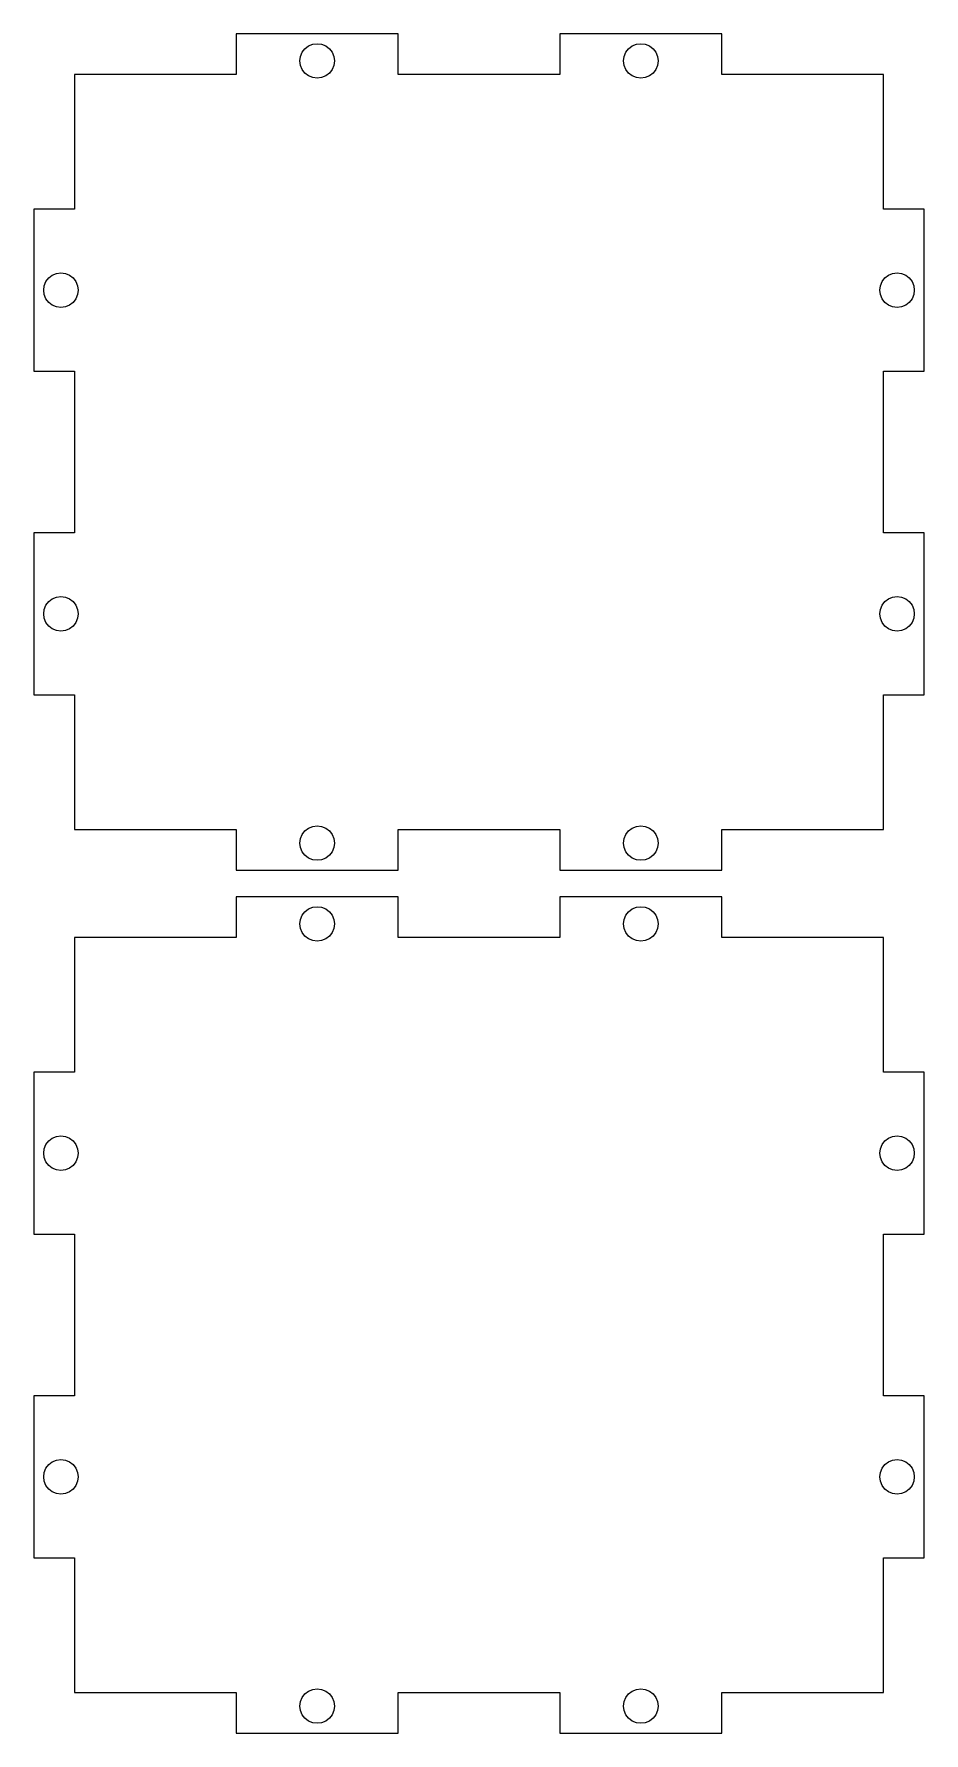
# Model space of a CAD drawing. Header units: metres. Extents: x -50 to 242, y -125 to 39.
# Drawn here: x 54.8 to 137.2, y -118.8 to 38.8 of the extents above; entities that cross this region are included whole.
import ezdxf

# ---------------------------------------------------------------- set-up
doc = ezdxf.new("R2010")
doc.units = ezdxf.units.M

msp = doc.modelspace()

# ---------------------------------------------------------------- linework, layer by layer
for p, q in [((88.5, 38.75), (73.5, 38.75)), ((73.5, 38.75), (73.5, 35.001)), ((80.5859, 37.7965), (81, 37.851)), ((81, 37.851), (81.4141, 37.7965)), ((88.5, 35), (88.5, 38.75)), ((118.5, 38.75), (103.5, 38.75)), ((103.5, 38.75), (103.5, 35)), ((110.586, 37.7965), (111, 37.851)), ((111, 37.851), (111.414, 37.7965)), ((118.5, 35.001), (118.5, 38.75)), ((79.4, 36.251), (79.4545, 36.6651)), ((79.4545, 35.8369), (79.4, 36.251)), ((79.4545, 36.6651), (79.6143, 37.051)), ((79.6143, 37.051), (79.8686, 37.3824)), ((79.8686, 37.3824), (80.2, 37.6366)), ((80.2, 37.6366), (80.5859, 37.7965)), ((81.4141, 37.7965), (81.8, 37.6366)), ((81.8, 37.6366), (82.1314, 37.3824)), ((82.1314, 37.3824), (82.3856, 37.051)), ((82.3856, 37.051), (82.5455, 36.6651)), ((82.5455, 36.6651), (82.6, 36.251)), ((82.6, 36.251), (82.5455, 35.8369)), ((109.4, 36.251), (109.455, 36.6651)), ((109.455, 35.8369), (109.4, 36.251)), ((109.455, 36.6651), (109.614, 37.051)), ((109.614, 37.051), (109.869, 37.3824)), ((109.869, 37.3824), (110.2, 37.6366)), ((110.2, 37.6366), (110.586, 37.7965)), ((111.414, 37.7965), (111.8, 37.6366)), ((111.8, 37.6366), (112.131, 37.3824)), ((112.131, 37.3824), (112.386, 37.051)), ((112.386, 37.051), (112.545, 36.6651)), ((112.545, 36.6651), (112.6, 36.251)), ((112.6, 36.251), (112.545, 35.8369)), ((73.5, 35.001), (58.499, 35.001)), ((58.499, 35.001), (58.499, 22.5)), ((79.6143, 35.451), (79.4545, 35.8369)), ((79.8686, 35.1196), (79.6143, 35.451)), ((80.2, 34.8654), (79.8686, 35.1196)), ((80.5859, 34.7055), (80.2, 34.8654)), ((81, 34.651), (80.5859, 34.7055)), ((81.4141, 34.7055), (81, 34.651)), ((81.8, 34.8654), (81.4141, 34.7055)), ((82.1314, 35.1196), (81.8, 34.8654)), ((82.3856, 35.451), (82.1314, 35.1196)), ((82.5455, 35.8369), (82.3856, 35.451)), ((103.5, 35), (88.5, 35)), ((109.614, 35.451), (109.455, 35.8369)), ((109.869, 35.1196), (109.614, 35.451)), ((110.2, 34.8654), (109.869, 35.1196)), ((110.586, 34.7055), (110.2, 34.8654)), ((111, 34.651), (110.586, 34.7055)), ((111.414, 34.7055), (111, 34.651)), ((111.8, 34.8654), (111.414, 34.7055)), ((112.131, 35.1196), (111.8, 34.8654)), ((112.386, 35.451), (112.131, 35.1196)), ((112.545, 35.8369), (112.386, 35.451)), ((133.501, 35.001), (118.5, 35.001)), ((133.501, 22.5), (133.501, 35.001)), ((58.499, 22.5), (54.75, 22.5)), ((54.75, 22.5), (54.75, 7.5)), ((137.25, 22.5), (133.501, 22.5)), ((137.25, 7.5), (137.25, 22.5)), ((55.7035, 15.4141), (55.8634, 15.8)), ((55.8634, 15.8), (56.1176, 16.1314)), ((56.1176, 16.1314), (56.449, 16.3857)), ((56.449, 16.3857), (56.8349, 16.5455)), ((56.8349, 16.5455), (57.249, 16.6)), ((57.249, 16.6), (57.6631, 16.5455)), ((57.6631, 16.5455), (58.049, 16.3857)), ((58.049, 16.3857), (58.3804, 16.1314)), ((58.3804, 16.1314), (58.6346, 15.8)), ((58.6346, 15.8), (58.7945, 15.4141)), ((133.206, 15.4141), (133.365, 15.8)), ((133.365, 15.8), (133.62, 16.1314)), ((133.62, 16.1314), (133.951, 16.3857)), ((133.951, 16.3857), (134.337, 16.5455)), ((134.337, 16.5455), (134.751, 16.6)), ((134.751, 16.6), (135.165, 16.5455)), ((135.165, 16.5455), (135.551, 16.3857)), ((135.551, 16.3857), (135.882, 16.1314)), ((135.882, 16.1314), (136.137, 15.8)), ((136.137, 15.8), (136.296, 15.4141)), ((55.649, 15), (55.7035, 15.4141)), ((55.7035, 14.5859), (55.649, 15)), ((55.8634, 14.2), (55.7035, 14.5859)), ((56.1176, 13.8686), (55.8634, 14.2)), ((58.6346, 14.2), (58.3804, 13.8686)), ((58.7945, 14.5859), (58.6346, 14.2)), ((58.7945, 15.4141), (58.849, 15)), ((58.849, 15), (58.7945, 14.5859)), ((133.151, 15), (133.206, 15.4141)), ((133.206, 14.5859), (133.151, 15)), ((133.365, 14.2), (133.206, 14.5859)), ((133.62, 13.8686), (133.365, 14.2)), ((136.137, 14.2), (135.882, 13.8686)), ((136.296, 14.5859), (136.137, 14.2)), ((136.296, 15.4141), (136.351, 15)), ((136.351, 15), (136.296, 14.5859)), ((56.449, 13.6144), (56.1176, 13.8686)), ((56.8349, 13.4545), (56.449, 13.6144)), ((57.249, 13.4), (56.8349, 13.4545)), ((57.6631, 13.4545), (57.249, 13.4)), ((58.049, 13.6144), (57.6631, 13.4545)), ((58.3804, 13.8686), (58.049, 13.6144)), ((133.951, 13.6144), (133.62, 13.8686)), ((134.337, 13.4545), (133.951, 13.6144)), ((134.751, 13.4), (134.337, 13.4545)), ((135.165, 13.4545), (134.751, 13.4)), ((135.551, 13.6144), (135.165, 13.4545)), ((135.882, 13.8686), (135.551, 13.6144)), ((54.75, 7.5), (58.499, 7.5)), ((58.499, 7.5), (58.499, -7.5)), ((133.5, -7.5), (133.5, 7.5)), ((133.5, 7.5), (137.25, 7.5)), ((58.499, -7.5), (54.75, -7.5)), ((54.75, -7.5), (54.75, -22.5)), ((137.25, -7.5), (133.5, -7.5)), ((137.25, -22.5), (137.25, -7.5)), ((55.8634, -14.2), (56.1176, -13.8686)), ((56.1176, -13.8686), (56.449, -13.6143)), ((56.449, -13.6143), (56.8349, -13.4545)), ((56.8349, -13.4545), (57.249, -13.4)), ((57.249, -13.4), (57.6631, -13.4545)), ((57.6631, -13.4545), (58.049, -13.6143)), ((58.049, -13.6143), (58.3804, -13.8686)), ((58.3804, -13.8686), (58.6346, -14.2)), ((133.365, -14.2), (133.62, -13.8686)), ((133.62, -13.8686), (133.951, -13.6143)), ((133.951, -13.6143), (134.337, -13.4545)), ((134.337, -13.4545), (134.751, -13.4)), ((134.751, -13.4), (135.165, -13.4545)), ((135.165, -13.4545), (135.551, -13.6143)), ((135.551, -13.6143), (135.882, -13.8686)), ((135.882, -13.8686), (136.137, -14.2)), ((55.649, -15), (55.7035, -14.5859)), ((55.7035, -15.4141), (55.649, -15)), ((55.7035, -14.5859), (55.8634, -14.2)), ((55.8634, -15.8), (55.7035, -15.4141)), ((58.6346, -14.2), (58.7945, -14.5859)), ((58.7945, -15.4141), (58.6346, -15.8)), ((58.7945, -14.5859), (58.849, -15)), ((58.849, -15), (58.7945, -15.4141)), ((133.151, -15), (133.206, -14.5859)), ((133.206, -15.4141), (133.151, -15)), ((133.206, -14.5859), (133.365, -14.2)), ((133.365, -15.8), (133.206, -15.4141)), ((136.137, -14.2), (136.296, -14.5859)), ((136.296, -15.4141), (136.137, -15.8)), ((136.296, -14.5859), (136.351, -15)), ((136.351, -15), (136.296, -15.4141)), ((56.1176, -16.1314), (55.8634, -15.8)), ((56.449, -16.3856), (56.1176, -16.1314)), ((56.8349, -16.5455), (56.449, -16.3856)), ((57.249, -16.6), (56.8349, -16.5455)), ((57.6631, -16.5455), (57.249, -16.6)), ((58.049, -16.3856), (57.6631, -16.5455)), ((58.3804, -16.1314), (58.049, -16.3856)), ((58.6346, -15.8), (58.3804, -16.1314)), ((133.62, -16.1314), (133.365, -15.8)), ((133.951, -16.3856), (133.62, -16.1314)), ((134.337, -16.5455), (133.951, -16.3856)), ((134.751, -16.6), (134.337, -16.5455)), ((135.165, -16.5455), (134.751, -16.6)), ((135.551, -16.3856), (135.165, -16.5455)), ((135.882, -16.1314), (135.551, -16.3856)), ((136.137, -15.8), (135.882, -16.1314)), ((54.75, -22.5), (58.499, -22.5)), ((58.499, -22.5), (58.499, -35.001)), ((133.501, -35.001), (133.501, -22.5)), ((133.501, -22.5), (137.25, -22.5)), ((58.499, -35.001), (73.5, -35.001)), ((73.5, -35.001), (73.5, -38.75)), ((79.4, -36.251), (79.4545, -35.8369)), ((79.4545, -35.8369), (79.6143, -35.451)), ((79.6143, -35.451), (79.8686, -35.1196)), ((79.8686, -35.1196), (80.2, -34.8654)), ((80.2, -34.8654), (80.5859, -34.7055)), ((80.5859, -34.7055), (81, -34.651)), ((81, -34.651), (81.4141, -34.7055)), ((81.4141, -34.7055), (81.8, -34.8654)), ((81.8, -34.8654), (82.1314, -35.1196)), ((82.1314, -35.1196), (82.3856, -35.451)), ((82.3856, -35.451), (82.5455, -35.8369)), ((82.5455, -35.8369), (82.6, -36.251)), ((88.5, -35.001), (103.5, -35.001)), ((88.5, -38.75), (88.5, -35.001)), ((103.5, -35.001), (103.5, -38.75)), ((109.4, -36.251), (109.455, -35.8369)), ((109.455, -35.8369), (109.614, -35.451)), ((109.614, -35.451), (109.869, -35.1196)), ((109.869, -35.1196), (110.2, -34.8654)), ((110.2, -34.8654), (110.586, -34.7055)), ((110.586, -34.7055), (111, -34.651)), ((111, -34.651), (111.414, -34.7055)), ((111.414, -34.7055), (111.8, -34.8654)), ((111.8, -34.8654), (112.131, -35.1196)), ((112.131, -35.1196), (112.386, -35.451)), ((112.386, -35.451), (112.545, -35.8369)), ((112.545, -35.8369), (112.6, -36.251)), ((118.5, -38.75), (118.5, -35.001)), ((118.5, -35.001), (133.501, -35.001)), ((79.4545, -36.6651), (79.4, -36.251)), ((79.6143, -37.051), (79.4545, -36.6651)), ((79.8686, -37.3824), (79.6143, -37.051)), ((80.2, -37.6366), (79.8686, -37.3824)), ((80.5859, -37.7965), (80.2, -37.6366)), ((81, -37.851), (80.5859, -37.7965)), ((81.4141, -37.7965), (81, -37.851)), ((81.8, -37.6366), (81.4141, -37.7965)), ((82.1314, -37.3824), (81.8, -37.6366)), ((82.3856, -37.051), (82.1314, -37.3824)), ((82.5455, -36.6651), (82.3856, -37.051)), ((82.6, -36.251), (82.5455, -36.6651)), ((109.455, -36.6651), (109.4, -36.251)), ((109.614, -37.051), (109.455, -36.6651)), ((109.869, -37.3824), (109.614, -37.051)), ((110.2, -37.6366), (109.869, -37.3824)), ((110.586, -37.7965), (110.2, -37.6366)), ((111, -37.851), (110.586, -37.7965)), ((111.414, -37.7965), (111, -37.851)), ((111.8, -37.6366), (111.414, -37.7965)), ((112.131, -37.3824), (111.8, -37.6366)), ((112.386, -37.051), (112.131, -37.3824)), ((112.545, -36.6651), (112.386, -37.051)), ((112.6, -36.251), (112.545, -36.6651)), ((73.5, -38.75), (88.5, -38.75)), ((103.5, -38.75), (118.5, -38.75)), ((88.5, -41.25), (73.5, -41.25)), ((73.5, -41.25), (73.5, -44.999)), ((79.8686, -42.6176), (80.2, -42.3634)), ((80.2, -42.3634), (80.5859, -42.2035)), ((80.5859, -42.2035), (81, -42.149)), ((81, -42.149), (81.4141, -42.2035)), ((81.4141, -42.2035), (81.8, -42.3634)), ((81.8, -42.3634), (82.1314, -42.6176)), ((88.5, -45), (88.5, -41.25)), ((118.5, -41.25), (103.5, -41.25)), ((103.5, -41.25), (103.5, -45)), ((109.869, -42.6176), (110.2, -42.3634)), ((110.2, -42.3634), (110.586, -42.2035)), ((110.586, -42.2035), (111, -42.149)), ((111, -42.149), (111.414, -42.2035)), ((111.414, -42.2035), (111.8, -42.3634)), ((111.8, -42.3634), (112.131, -42.6176)), ((118.5, -44.999), (118.5, -41.25)), ((79.4, -43.749), (79.4545, -43.3349)), ((79.4545, -44.1631), (79.4, -43.749)), ((79.4545, -43.3349), (79.6143, -42.949)), ((79.6143, -42.949), (79.8686, -42.6176)), ((82.1314, -42.6176), (82.3856, -42.949)), ((82.3856, -42.949), (82.5455, -43.3349)), ((82.5455, -43.3349), (82.6, -43.749)), ((82.6, -43.749), (82.5455, -44.1631)), ((109.4, -43.749), (109.455, -43.3349)), ((109.455, -44.1631), (109.4, -43.749)), ((109.455, -43.3349), (109.614, -42.949)), ((109.614, -42.949), (109.869, -42.6176)), ((112.131, -42.6176), (112.386, -42.949)), ((112.386, -42.949), (112.545, -43.3349)), ((112.545, -43.3349), (112.6, -43.749)), ((112.6, -43.749), (112.545, -44.1631)), ((73.5, -44.999), (58.499, -44.999)), ((58.499, -44.999), (58.499, -57.5)), ((79.6143, -44.549), (79.4545, -44.1631)), ((79.8686, -44.8804), (79.6143, -44.549)), ((80.2, -45.1346), (79.8686, -44.8804)), ((80.5859, -45.2945), (80.2, -45.1346)), ((81, -45.349), (80.5859, -45.2945)), ((81.4141, -45.2945), (81, -45.349)), ((81.8, -45.1346), (81.4141, -45.2945)), ((82.1314, -44.8804), (81.8, -45.1346)), ((82.3856, -44.549), (82.1314, -44.8804)), ((82.5455, -44.1631), (82.3856, -44.549)), ((103.5, -45), (88.5, -45)), ((109.614, -44.549), (109.455, -44.1631)), ((109.869, -44.8804), (109.614, -44.549)), ((110.2, -45.1346), (109.869, -44.8804)), ((110.586, -45.2945), (110.2, -45.1346)), ((111, -45.349), (110.586, -45.2945)), ((111.414, -45.2945), (111, -45.349)), ((111.8, -45.1346), (111.414, -45.2945)), ((112.131, -44.8804), (111.8, -45.1346)), ((112.386, -44.549), (112.131, -44.8804)), ((112.545, -44.1631), (112.386, -44.549)), ((133.501, -44.999), (118.5, -44.999)), ((133.501, -57.5), (133.501, -44.999)), ((58.499, -57.5), (54.75, -57.5)), ((54.75, -57.5), (54.75, -72.5)), ((137.25, -57.5), (133.501, -57.5)), ((137.25, -72.5), (137.25, -57.5)), ((55.7035, -64.5859), (55.8634, -64.2)), ((55.8634, -64.2), (56.1176, -63.8686)), ((56.1176, -63.8686), (56.449, -63.6143)), ((56.449, -63.6143), (56.8349, -63.4545)), ((56.8349, -63.4545), (57.249, -63.4)), ((57.249, -63.4), (57.6631, -63.4545)), ((57.6631, -63.4545), (58.049, -63.6143)), ((58.049, -63.6143), (58.3804, -63.8686)), ((58.3804, -63.8686), (58.6346, -64.2)), ((58.6346, -64.2), (58.7945, -64.5859)), ((133.206, -64.5859), (133.365, -64.2)), ((133.365, -64.2), (133.62, -63.8686)), ((133.62, -63.8686), (133.951, -63.6143)), ((133.951, -63.6143), (134.337, -63.4545)), ((134.337, -63.4545), (134.751, -63.4)), ((134.751, -63.4), (135.165, -63.4545)), ((135.165, -63.4545), (135.551, -63.6143)), ((135.551, -63.6143), (135.882, -63.8686)), ((135.882, -63.8686), (136.137, -64.2)), ((136.137, -64.2), (136.296, -64.5859)), ((55.649, -65), (55.7035, -64.5859)), ((55.7035, -65.4141), (55.649, -65)), ((55.8634, -65.8), (55.7035, -65.4141)), ((56.1176, -66.1314), (55.8634, -65.8)), ((56.449, -66.3856), (56.1176, -66.1314)), ((58.3804, -66.1314), (58.049, -66.3856)), ((58.6346, -65.8), (58.3804, -66.1314)), ((58.7945, -65.4141), (58.6346, -65.8)), ((58.7945, -64.5859), (58.849, -65)), ((58.849, -65), (58.7945, -65.4141)), ((133.151, -65), (133.206, -64.5859)), ((133.206, -65.4141), (133.151, -65)), ((133.365, -65.8), (133.206, -65.4141)), ((133.62, -66.1314), (133.365, -65.8)), ((133.951, -66.3856), (133.62, -66.1314)), ((135.882, -66.1314), (135.551, -66.3856)), ((136.137, -65.8), (135.882, -66.1314)), ((136.296, -65.4141), (136.137, -65.8)), ((136.296, -64.5859), (136.351, -65)), ((136.351, -65), (136.296, -65.4141)), ((56.8349, -66.5455), (56.449, -66.3856)), ((57.249, -66.6), (56.8349, -66.5455)), ((57.6631, -66.5455), (57.249, -66.6)), ((58.049, -66.3856), (57.6631, -66.5455)), ((134.337, -66.5455), (133.951, -66.3856)), ((134.751, -66.6), (134.337, -66.5455)), ((135.165, -66.5455), (134.751, -66.6)), ((135.551, -66.3856), (135.165, -66.5455)), ((54.75, -72.5), (58.499, -72.5)), ((58.499, -72.5), (58.499, -87.5)), ((133.5, -87.5), (133.5, -72.5)), ((133.5, -72.5), (137.25, -72.5)), ((58.499, -87.5), (54.75, -87.5)), ((54.75, -87.5), (54.75, -102.5)), ((137.25, -87.5), (133.5, -87.5)), ((137.25, -102.5), (137.25, -87.5)), ((55.7035, -94.5859), (55.8634, -94.2)), ((55.8634, -94.2), (56.1176, -93.8686)), ((56.1176, -93.8686), (56.449, -93.6143)), ((56.449, -93.6143), (56.8349, -93.4545)), ((56.8349, -93.4545), (57.249, -93.4)), ((57.249, -93.4), (57.6631, -93.4545)), ((57.6631, -93.4545), (58.049, -93.6143)), ((58.049, -93.6143), (58.3804, -93.8686)), ((58.3804, -93.8686), (58.6346, -94.2)), ((58.6346, -94.2), (58.7945, -94.5859)), ((133.206, -94.5859), (133.365, -94.2)), ((133.365, -94.2), (133.62, -93.8686)), ((133.62, -93.8686), (133.951, -93.6143)), ((133.951, -93.6143), (134.337, -93.4545)), ((134.337, -93.4545), (134.751, -93.4)), ((134.751, -93.4), (135.165, -93.4545)), ((135.165, -93.4545), (135.551, -93.6143)), ((135.551, -93.6143), (135.882, -93.8686)), ((135.882, -93.8686), (136.137, -94.2)), ((136.137, -94.2), (136.296, -94.5859)), ((55.649, -95), (55.7035, -94.5859)), ((55.7035, -95.4141), (55.649, -95)), ((55.8634, -95.8), (55.7035, -95.4141)), ((56.1176, -96.1314), (55.8634, -95.8)), ((58.6346, -95.8), (58.3804, -96.1314)), ((58.7945, -95.4141), (58.6346, -95.8)), ((58.7945, -94.5859), (58.849, -95)), ((58.849, -95), (58.7945, -95.4141)), ((133.151, -95), (133.206, -94.5859)), ((133.206, -95.4141), (133.151, -95)), ((133.365, -95.8), (133.206, -95.4141)), ((133.62, -96.1314), (133.365, -95.8)), ((136.137, -95.8), (135.882, -96.1314)), ((136.296, -95.4141), (136.137, -95.8)), ((136.296, -94.5859), (136.351, -95)), ((136.351, -95), (136.296, -95.4141)), ((56.449, -96.3856), (56.1176, -96.1314)), ((56.8349, -96.5455), (56.449, -96.3856)), ((57.249, -96.6), (56.8349, -96.5455)), ((57.6631, -96.5455), (57.249, -96.6)), ((58.049, -96.3856), (57.6631, -96.5455)), ((58.3804, -96.1314), (58.049, -96.3856)), ((133.951, -96.3856), (133.62, -96.1314)), ((134.337, -96.5455), (133.951, -96.3856)), ((134.751, -96.6), (134.337, -96.5455)), ((135.165, -96.5455), (134.751, -96.6)), ((135.551, -96.3856), (135.165, -96.5455)), ((135.882, -96.1314), (135.551, -96.3856)), ((54.75, -102.5), (58.499, -102.5)), ((58.499, -102.5), (58.499, -115.001)), ((133.501, -115.001), (133.501, -102.5)), ((133.501, -102.5), (137.25, -102.5)), ((79.8686, -115.12), (80.2, -114.865)), ((80.2, -114.865), (80.5859, -114.706)), ((80.5859, -114.706), (81, -114.651)), ((81, -114.651), (81.4141, -114.706)), ((81.4141, -114.706), (81.8, -114.865)), ((81.8, -114.865), (82.1314, -115.12)), ((109.869, -115.12), (110.2, -114.865)), ((110.2, -114.865), (110.586, -114.706)), ((110.586, -114.706), (111, -114.651)), ((111, -114.651), (111.414, -114.706)), ((111.414, -114.706), (111.8, -114.865)), ((111.8, -114.865), (112.131, -115.12)), ((58.499, -115.001), (73.5, -115.001)), ((73.5, -115.001), (73.5, -118.75)), ((79.4, -116.251), (79.4545, -115.837)), ((79.4545, -116.665), (79.4, -116.251)), ((79.4545, -115.837), (79.6143, -115.451)), ((79.6143, -115.451), (79.8686, -115.12)), ((82.1314, -115.12), (82.3856, -115.451)), ((82.3856, -115.451), (82.5455, -115.837)), ((82.5455, -115.837), (82.6, -116.251)), ((82.6, -116.251), (82.5455, -116.665)), ((88.5, -115.001), (103.5, -115.001)), ((88.5, -118.75), (88.5, -115.001)), ((103.5, -115.001), (103.5, -118.75)), ((109.4, -116.251), (109.455, -115.837)), ((109.455, -116.665), (109.4, -116.251)), ((109.455, -115.837), (109.614, -115.451)), ((109.614, -115.451), (109.869, -115.12)), ((112.131, -115.12), (112.386, -115.451)), ((112.386, -115.451), (112.545, -115.837)), ((112.545, -115.837), (112.6, -116.251)), ((112.6, -116.251), (112.545, -116.665)), ((118.5, -118.75), (118.5, -115.001)), ((118.5, -115.001), (133.501, -115.001)), ((79.6143, -117.051), (79.4545, -116.665)), ((79.8686, -117.382), (79.6143, -117.051)), ((80.2, -117.637), (79.8686, -117.382)), ((80.5859, -117.796), (80.2, -117.637)), ((81, -117.851), (80.5859, -117.796)), ((81.4141, -117.796), (81, -117.851)), ((81.8, -117.637), (81.4141, -117.796)), ((82.1314, -117.382), (81.8, -117.637)), ((82.3856, -117.051), (82.1314, -117.382)), ((82.5455, -116.665), (82.3856, -117.051)), ((109.614, -117.051), (109.455, -116.665)), ((109.869, -117.382), (109.614, -117.051)), ((110.2, -117.637), (109.869, -117.382)), ((110.586, -117.796), (110.2, -117.637)), ((111, -117.851), (110.586, -117.796)), ((111.414, -117.796), (111, -117.851)), ((111.8, -117.637), (111.414, -117.796)), ((112.131, -117.382), (111.8, -117.637)), ((112.386, -117.051), (112.131, -117.382)), ((112.545, -116.665), (112.386, -117.051)), ((73.5, -118.75), (88.5, -118.75)), ((103.5, -118.75), (118.5, -118.75))]:
    msp.add_line(p, q)

doc.saveas('drawing.dxf')
